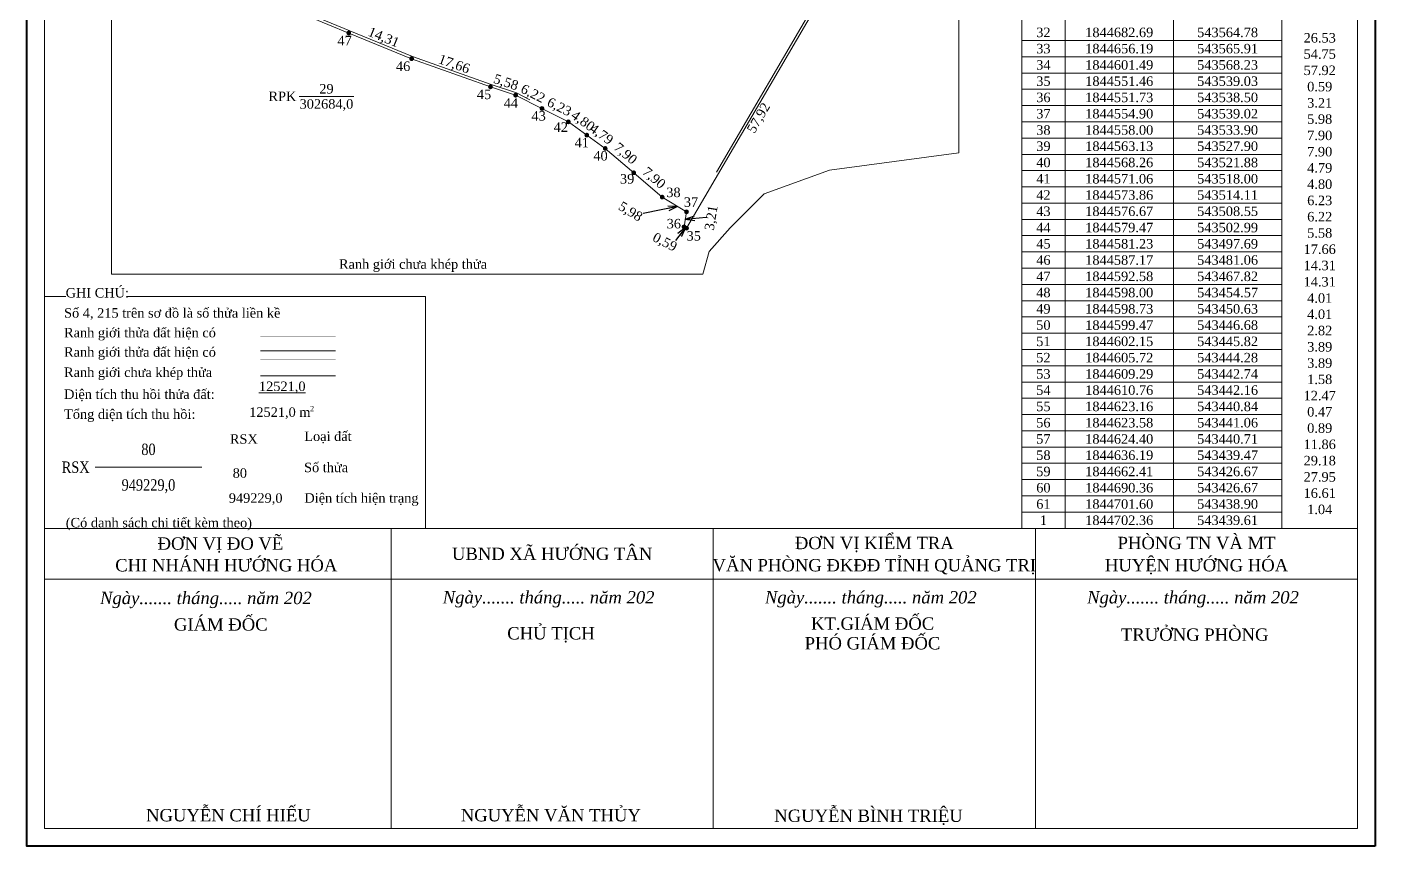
# Model space of a CAD drawing. Header units: metres. Extents: x 543400 to 543684, y 1844421 to 1844827.
# Drawn here: x 543400 to 543684.2, y 1844421.3 to 1844593.8 of the extents above; entities that cross this region are included whole.
import ezdxf
from ezdxf.enums import TextEntityAlignment as Align

# ---------------------------------------------------------------- set-up
doc = ezdxf.new("R2010")
doc.units = ezdxf.units.M
doc.header["$MEASUREMENT"] = 0
doc.linetypes.add('DGN Style 2', pattern=[139.556266, 83.73376, -55.822506])
doc.linetypes.add('DGN Style 3', pattern=[195.378773, 139.556266, -55.822506])
for name, color, linetype, lineweight in [('Level 10', 7, 'Continuous', 0), ('Level 12', 7, 'Continuous', 0), ('Level 13', 7, 'Continuous', 0), ('Level 16', 7, 'Continuous', 0), ('Level 2', 7, 'Continuous', 0), ('Level 20', 7, 'Continuous', 0), ('Level 30', 7, 'Continuous', 0), ('Level 4', 7, 'Continuous', 0), ('Level 5', 7, 'Continuous', 0), ('Level 59', 7, 'Continuous', 0), ('Level 6', 7, 'Continuous', 0), ('Level 63', 7, 'Continuous', 0), ('Level 7', 7, 'Continuous', 0)]:
    doc.layers.add(name, color=color, linetype=linetype, lineweight=lineweight)
doc.styles.get("Standard").update_dxf_attribs({"font": 'VHCOUR.TTF', "height": 0.0015})
doc.styles.add('Style-Times New Roman', font='times.ttf')
doc.styles.add('Style-Times New Roman IF', font='timesi.ttf')
doc.dimstyles.get("Standard").update_dxf_attribs({"dimtxt": 0.18, "dimasz": 0.18, "dimexe": 0.18, "dimexo": 0.0625, "dimgap": 0.09, "dimtad": 0, "dimtih": 1, "dimtoh": 1, "dimdec": 4, "dimzin": 0, "dimdsep": 46, "dimtxsty": 'Standard', "dimcen": 0.09, "dimadec": 0, "dimazin": 0, "dimtfac": 1, "dimtdec": 4, "dimtofl": 0, "dimtmove": 0, "dimatfit": 3, "dimfxl": 1, "dimtolj": 1, "dimtzin": 0, "dimarcsym": 0})

# ---------------------------------------------------------------- blocks, each defined once
blk = doc.blocks.new('N_THUA_81')
at = {"layer": 'Level 59', "color": 250, "linetype": 'Continuous', "lineweight": 0}
blk.add_line((-23.28, 0), (34.3, 0), dxfattribs=at)
at = {"layer": 'Level 59', "color": 250, "linetype": 'Continuous', "lineweight": 0, "style": 'Style-Times New Roman'}
for s, p in [('80', (5.51, 8)), ('949229,0', (5.51, -8))]:
    blk.add_text(s, height=5.122, dxfattribs=at).set_placement(p, align=Align.MIDDLE_CENTER)
blk.add_text('RSX', height=5.122, dxfattribs=at).set_placement((-26.28, 0), align=Align.MIDDLE_RIGHT)
blk = doc.blocks.new('DDCT')
at = {"layer": 'Level 7', "color": 3, "linetype": 'Continuous', "lineweight": 30}
blk.add_point((0, 0), dxfattribs=at)
blk = doc.blocks.new('SHMIA_34')
at = {"layer": 'Level 12', "color": 2, "linetype": 'Continuous', "lineweight": 0, "style": 'Style-Times New Roman'}
blk.add_text('35', height=2, dxfattribs=at).set_placement((0, 0))
blk = doc.blocks.new('SHMIA_35')
at = {"layer": 'Level 12', "color": 2, "linetype": 'Continuous', "lineweight": 0, "style": 'Style-Times New Roman'}
blk.add_text('36', height=2, dxfattribs=at).set_placement((0, 0))
blk = doc.blocks.new('SHMIA_36')
at = {"layer": 'Level 12', "color": 2, "linetype": 'Continuous', "lineweight": 0, "style": 'Style-Times New Roman'}
blk.add_text('37', height=2, dxfattribs=at).set_placement((0, 0))
blk = doc.blocks.new('SHMIA_37')
at = {"layer": 'Level 12', "color": 2, "linetype": 'Continuous', "lineweight": 0, "style": 'Style-Times New Roman'}
blk.add_text('38', height=2, dxfattribs=at).set_placement((0, 0))
blk = doc.blocks.new('SHMIA_38')
at = {"layer": 'Level 12', "color": 2, "linetype": 'Continuous', "lineweight": 0, "style": 'Style-Times New Roman'}
blk.add_text('39', height=2, dxfattribs=at).set_placement((0, 0))
blk = doc.blocks.new('SHMIA_39')
at = {"layer": 'Level 12', "color": 2, "linetype": 'Continuous', "lineweight": 0, "style": 'Style-Times New Roman'}
blk.add_text('40', height=2, dxfattribs=at).set_placement((0, 0))
blk = doc.blocks.new('SHMIA_40')
at = {"layer": 'Level 12', "color": 2, "linetype": 'Continuous', "lineweight": 0, "style": 'Style-Times New Roman'}
blk.add_text('41', height=2, dxfattribs=at).set_placement((0, 0))
blk = doc.blocks.new('SHMIA_41')
at = {"layer": 'Level 12', "color": 2, "linetype": 'Continuous', "lineweight": 0, "style": 'Style-Times New Roman'}
blk.add_text('42', height=2, dxfattribs=at).set_placement((0, 0))
blk = doc.blocks.new('SHMIA_42')
at = {"layer": 'Level 12', "color": 2, "linetype": 'Continuous', "lineweight": 0, "style": 'Style-Times New Roman'}
blk.add_text('43', height=2, dxfattribs=at).set_placement((0, 0))
blk = doc.blocks.new('SHMIA_43')
at = {"layer": 'Level 12', "color": 2, "linetype": 'Continuous', "lineweight": 0, "style": 'Style-Times New Roman'}
blk.add_text('44', height=2, dxfattribs=at).set_placement((0, 0))
blk = doc.blocks.new('SHMIA_44')
at = {"layer": 'Level 12', "color": 2, "linetype": 'Continuous', "lineweight": 0, "style": 'Style-Times New Roman'}
blk.add_text('45', height=2, dxfattribs=at).set_placement((0, 0))
blk = doc.blocks.new('SHMIA_45')
at = {"layer": 'Level 12', "color": 2, "linetype": 'Continuous', "lineweight": 0, "style": 'Style-Times New Roman'}
blk.add_text('46', height=2, dxfattribs=at).set_placement((0, 0))
blk = doc.blocks.new('SHMIA_46')
at = {"layer": 'Level 12', "color": 2, "linetype": 'Continuous', "lineweight": 0, "style": 'Style-Times New Roman'}
blk.add_text('47', height=2, dxfattribs=at).set_placement((0, 0))
blk = doc.blocks.new('N_THUA_102')
at = {"layer": 'Level 13', "color": 2, "linetype": 'Continuous'}
blk.add_line((-4.57, 0), (6.94, 0), dxfattribs=at)
at = {"layer": 'Level 13', "color": 5, "linetype": 'Continuous', "style": 'Style-Times New Roman'}
blk.add_text('29', height=2, dxfattribs=at).set_placement((1.18, 1.6), align=Align.MIDDLE_CENTER)
at = {"layer": 'Level 2', "color": 3, "linetype": 'Continuous', "style": 'Style-Times New Roman'}
blk.add_text('RPK', height=2, dxfattribs=at).set_placement((-5.17, 0), align=Align.MIDDLE_RIGHT)
at = {"layer": 'Level 4', "color": 1, "linetype": 'Continuous', "style": 'Style-Times New Roman'}
blk.add_text('302684,0', height=2, dxfattribs=at).set_placement((1.18, -1.6), align=Align.MIDDLE_CENTER)
blk = doc.blocks.new('TerminatorOpen_0.5')
at = {"color": 0, "linetype": 'ByBlock', "lineweight": -2}
for q in [(-1, 0.25), (-1, 0), (-1, -0.25)]:
    blk.add_line((0, 0), q, dxfattribs=at)
blk = doc.blocks.new('*U174')
at = {"layer": 'Level 5', "color": 5, "linetype": 'Continuous', "style": 'Style-Times New Roman'}
blk.add_text('%%u12521,0%%U', height=2, dxfattribs=at).set_placement((-4.75, -0.94))
at = {"layer": 'Level 6', "color": 5, "linetype": 'Continuous', "style": 'Style-Times New Roman'}
blk.add_text('%%u12521,0%%U', height=2, dxfattribs=at).set_placement((-4.75, -0.94))

msp = doc.modelspace()

# ---------------------------------------------------------------- hatches: boundary and pattern name
at = {"layer": 'Level 20', "linetype": 'DGN Style 2', "lineweight": 0}
h = msp.add_hatch(color=1, dxfattribs=at)
edge = h.paths.add_edge_path()
edge.add_arc((543467.82, 1844592.58), 0.5, 0, 360)
h = msp.add_hatch(color=1, dxfattribs=at)
edge = h.paths.add_edge_path()
edge.add_arc((543481.06, 1844587.17), 0.5, 0, 360)
h = msp.add_hatch(color=1, dxfattribs=at)
edge = h.paths.add_edge_path()
edge.add_arc((543497.69, 1844581.23), 0.5, 0, 360)
h = msp.add_hatch(color=1, dxfattribs=at)
edge = h.paths.add_edge_path()
edge.add_arc((543502.99, 1844579.47), 0.5, 0, 360)
h = msp.add_hatch(color=1, dxfattribs=at)
edge = h.paths.add_edge_path()
edge.add_arc((543508.55, 1844576.67), 0.5, 0, 360)
h = msp.add_hatch(color=1, dxfattribs=at)
edge = h.paths.add_edge_path()
edge.add_arc((543514.11, 1844573.86), 0.5, 0, 360)
h = msp.add_hatch(color=1, dxfattribs=at)
edge = h.paths.add_edge_path()
edge.add_arc((543518, 1844571.06), 0.5, 0, 360)
h = msp.add_hatch(color=1, dxfattribs=at)
edge = h.paths.add_edge_path()
edge.add_arc((543521.88, 1844568.26), 0.5, 0, 360)
h = msp.add_hatch(color=1, dxfattribs=at)
edge = h.paths.add_edge_path()
edge.add_arc((543527.9, 1844563.13), 0.5, 0, 360)
h = msp.add_hatch(color=1, dxfattribs=at)
edge = h.paths.add_edge_path()
edge.add_arc((543533.9, 1844558), 0.5, 0, 360)
h = msp.add_hatch(color=1, dxfattribs=at)
edge = h.paths.add_edge_path()
edge.add_arc((543539.02, 1844554.9), 0.5, 0, 360)
h = msp.add_hatch(color=1, dxfattribs=at)
edge = h.paths.add_edge_path()
edge.add_arc((543538.5, 1844551.73), 0.5, 0, 360)
h = msp.add_hatch(color=1, dxfattribs=at)
edge = h.paths.add_edge_path()
edge.add_arc((543539.03, 1844551.46), 0.5, 0, 360)

# ---------------------------------------------------------------- linework, layer by layer
at = {"layer": 'Level 10', "color": 7, "flags": 128}
msp.add_lwpolyline([(543596.42, 1844567.32), (543569.19, 1844563.69), (543555.38, 1844558.71), (543548.2, 1844551.53), (543543.78, 1844546.55), (543542.47, 1844541.75)], dxfattribs=at)
at = {"layer": 'Level 16', "color": 5, "linetype": 'DGN Style 3', "lineweight": 0}
for p, q in [((543417.82, 1844541.75), (543417.82, 1844724.22)), ((543596.42, 1844567.32), (543596.42, 1844694.43)), ((543542.47, 1844541.75), (543417.82, 1844541.75))]:
    msp.add_line(p, q, dxfattribs=at)
at = {"layer": 'Level 16', "color": 7, "linetype": 'DGN Style 2', "lineweight": 0}
msp.add_line((543449.2, 1844520.31), (543465.02, 1844520.31), dxfattribs=at)
at = {"layer": 'Level 16', "color": 7, "linetype": 'DGN Style 2', "lineweight": 0, "flags": 128}
msp.add_lwpolyline([(543475.55, 1844689.16), (543472.36, 1844689.88), (543467, 1844687.11), (543458.13, 1844684.81), (543457.1, 1844685.33), (543456.48, 1844684.97), (543456.03, 1844685.87), (543451.57, 1844688.13), (543447.05, 1844685.54), (543443.46, 1844689.25), (543439.92, 1844699.73), (543439.39, 1844701.4), (543439.25, 1844701.25), (543427.17, 1844690.14), (543427.17, 1844662.53), (543439.95, 1844636.33), (543441.2, 1844624.52), (543441.61, 1844623.56), (543441.36, 1844623.06), (543442.65, 1844610.88), (543443.2, 1844609.48), (543444.74, 1844605.91), (543446.29, 1844602.32), (543447.07, 1844599.9), (543454.71, 1844598.49), (543468.01, 1844593.05), (543481.24, 1844587.64), (543497.85, 1844581.71), (543503.18, 1844579.94), (543508.77, 1844577.12), (543514.37, 1844574.29), (543518.29, 1844571.47), (543522.19, 1844568.66), (543528.22, 1844563.51), (543534.2, 1844558.41), (543539.56, 1844555.15), (543539.16, 1844552.68), (543567.73, 1844601.61), (543565.41, 1844656.17), (543564.33, 1844681.67), (543557.58, 1844676.11), (543549.99, 1844674.14), (543546.98, 1844670.53), (543540.98, 1844669.41), (543539.11, 1844667.21), (543530.77, 1844669.92), (543527.3, 1844670.85), (543523.46, 1844670.33), (543522.95, 1844666.15), (543518.07, 1844663.21), (543512.53, 1844662.34), (543509.01, 1844661.7), (543506.16, 1844661.19), (543498.65, 1844663.33), (543491.35, 1844663.83), (543486.66, 1844669.79), (543485.56, 1844671.18), (543480.03, 1844677.98), (543475.76, 1844688.66)], dxfattribs=at)
at = {"layer": 'Level 30', "color": 5, "lineweight": 0, "flags": 128}
msp.add_lwpolyline([(543454.57, 1844598), (543467.82, 1844592.58), (543481.06, 1844587.17), (543497.69, 1844581.23), (543502.99, 1844579.47), (543508.55, 1844576.67), (543514.11, 1844573.86), (543518, 1844571.06), (543521.88, 1844568.26), (543527.9, 1844563.13), (543533.9, 1844558), (543539.02, 1844554.9), (543538.5, 1844551.73), (543539.03, 1844551.46), (543568.23, 1844601.49)], dxfattribs=at)
at = {"layer": 'Level 59', "color": 250, "linetype": 'Continuous', "lineweight": 0}
for p, q in [((543403.63, 1844537.03), (543408.13, 1844537.03)), ((543420.93, 1844537.03), (543484, 1844537.03)), ((543484, 1844488.2), (543484, 1844537.03)), ((543403.63, 1844488.2), (543403.63, 1844528.85))]:
    msp.add_line(p, q, dxfattribs=at)
at = {"layer": 'Level 59', "color": 250, "linetype": 'DGN Style 2', "lineweight": 13}
msp.add_line((543449.2, 1844525.59), (543465.02, 1844525.59), dxfattribs=at)
at = {"layer": 'Level 59', "color": 250}
for p, q in [((543403.64, 1844488.2), (543680.52, 1844488.2)), ((543403.64, 1844424.94), (543403.64, 1844488.2)), ((543476.72, 1844424.94), (543476.72, 1844488.2)), ((543544.66, 1844424.94), (543544.66, 1844488.2)), ((543544.66, 1844424.94), (543544.66, 1844488.2)), ((543612.59, 1844424.94), (543612.59, 1844488.2)), ((543612.59, 1844424.94), (543612.59, 1844488.2)), ((543680.52, 1844424.94), (543680.52, 1844488.2)), ((543403.64, 1844477.49), (543476.72, 1844477.49)), ((543476.72, 1844477.49), (543544.66, 1844477.49)), ((543544.66, 1844477.49), (543612.59, 1844477.49)), ((543612.59, 1844477.49), (543680.52, 1844477.49))]:
    msp.add_line(p, q, dxfattribs=at)
at = {"layer": 'Level 59', "color": 250, "linetype": 'Continuous', "lineweight": 40, "flags": 128}
msp.add_lwpolyline([(543684.19, 1844421.27), (543399.96, 1844421.27), (543399.96, 1844823.11), (543684.19, 1844823.11), (543684.19, 1844421.27)], close=True, dxfattribs=at)
msp.add_lwpolyline([(543684.19, 1844421.27), (543399.96, 1844421.27), (543399.96, 1844823.11), (543684.19, 1844823.11), (543684.19, 1844421.27)], close=True, dxfattribs=at)
at = {"layer": 'Level 59', "color": 250, "linetype": 'Continuous', "lineweight": 13, "flags": 128}
msp.add_lwpolyline([(543680.52, 1844424.94), (543403.63, 1844424.94), (543403.63, 1844819.44), (543680.52, 1844819.44), (543680.52, 1844424.94)], close=True, dxfattribs=at)
at = {"layer": 'Level 59', "color": 250, "linetype": 'Continuous', "lineweight": 0, "ltscale": 0.043634, "const_width": 0.109, "flags": 128}
for points in [[(543449.2, 1844528.64), (543465.02, 1844528.64)], [(543449.2, 1844523.72), (543465.02, 1844523.72)]]:
    msp.add_lwpolyline(points, dxfattribs=at)
at = {"layer": 'Level 63', "color": 1, "lineweight": 0}
for p, q in [((543680.52, 1844711.21), (543680.52, 1844488.2)), ((543609.7, 1844707.6), (543609.7, 1844488.2)), ((543618.84, 1844707.6), (543618.84, 1844488.2)), ((543664.53, 1844707.6), (543664.53, 1844488.2)), ((543641.69, 1844704.08), (543641.69, 1844488.2)), ((543609.7, 1844591), (543664.53, 1844591)), ((543609.7, 1844587.57), (543664.53, 1844587.57)), ((543609.7, 1844584.15), (543664.53, 1844584.15)), ((543609.7, 1844580.72), (543664.53, 1844580.72)), ((543609.7, 1844577.29), (543664.53, 1844577.29)), ((543609.7, 1844573.87), (543664.53, 1844573.87)), ((543609.7, 1844570.44), (543664.53, 1844570.44)), ((543609.7, 1844567.01), (543664.53, 1844567.01)), ((543609.7, 1844563.59), (543664.53, 1844563.59)), ((543609.7, 1844560.16), (543664.53, 1844560.16)), ((543609.7, 1844556.73), (543664.53, 1844556.73)), ((543609.7, 1844553.31), (543664.53, 1844553.31)), ((543609.7, 1844549.88), (543664.53, 1844549.88)), ((543609.7, 1844546.45), (543664.53, 1844546.45)), ((543609.7, 1844543.03), (543664.53, 1844543.03)), ((543609.7, 1844539.6), (543664.53, 1844539.6)), ((543609.7, 1844536.17), (543664.53, 1844536.17)), ((543609.7, 1844532.75), (543664.53, 1844532.75)), ((543609.7, 1844529.32), (543664.53, 1844529.32)), ((543609.7, 1844525.89), (543664.53, 1844525.89)), ((543609.7, 1844522.47), (543664.53, 1844522.47)), ((543609.7, 1844519.04), (543664.53, 1844519.04)), ((543609.7, 1844515.61), (543664.53, 1844515.61)), ((543609.7, 1844512.19), (543664.53, 1844512.19)), ((543609.7, 1844508.76), (543664.53, 1844508.76)), ((543609.7, 1844505.33), (543664.53, 1844505.33)), ((543609.7, 1844501.91), (543664.53, 1844501.91)), ((543609.7, 1844498.48), (543664.53, 1844498.48)), ((543609.7, 1844495.05), (543664.53, 1844495.05)), ((543609.7, 1844491.63), (543664.53, 1844491.63)), ((543609.7, 1844488.2), (543680.52, 1844488.2))]:
    msp.add_line(p, q, dxfattribs=at)

# ---------------------------------------------------------------- block references
at = {"layer": 'Level 12', "color": 2, "linetype": 'Continuous', "lineweight": 0}
for name, p in [('SHMIA_46', (543465.43, 1844589.99)), ('SHMIA_45', (543477.77, 1844584.58)), ('SHMIA_44', (543494.82, 1844578.65)), ('SHMIA_43', (543500.48, 1844576.82)), ('SHMIA_42', (543506.34, 1844574.12)), ('SHMIA_41', (543511.01, 1844571.75)), ('SHMIA_40', (543515.43, 1844568.49)), ('SHMIA_39', (543519.39, 1844565.71)), ('SHMIA_38', (543524.99, 1844560.84)), ('SHMIA_37', (543534.76, 1844558)), ('SHMIA_36', (543538.46, 1844555.95)), ('SHMIA_35', (543534.84, 1844551.41)), ('SHMIA_34', (543539.03, 1844548.84))]:
    msp.add_blockref(name, p, dxfattribs=at)
at = {"layer": 'Level 16', "color": 7, "linetype": 'Continuous', "lineweight": 0, "xscale": 2, "yscale": 2, "zscale": 2, "rotation": 52.43100863011573}
msp.add_blockref('TerminatorOpen_0.5', (543538.81, 1844551.58), dxfattribs=at)
at = {"layer": 'Level 2', "color": 3, "linetype": 'Continuous'}
msp.add_blockref('N_THUA_102', (543461.93, 1844579.23), dxfattribs=at)
at = {"layer": 'Level 59', "color": 250, "linetype": 'Continuous', "lineweight": 0, "xscale": 0.3904424165264685, "yscale": 0.4689658657368633, "zscale": 0.3904424165264685}
msp.add_blockref('N_THUA_81', (543423.43, 1844501.1), dxfattribs=at)
at = {"layer": 'Level 6', "color": 5, "linetype": 'Continuous'}
msp.add_blockref('*U174', (543453.63, 1844518.08), dxfattribs=at)
at = {"layer": 'Level 7', "color": 3, "linetype": 'Continuous', "lineweight": 30}
for p in [(543467.82, 1844592.58), (543481.06, 1844587.17), (543497.69, 1844581.23), (543502.99, 1844579.47), (543508.55, 1844576.67), (543514.11, 1844573.86), (543518, 1844571.06), (543521.88, 1844568.26), (543527.9, 1844563.13), (543533.9, 1844558), (543539.02, 1844554.9), (543538.5, 1844551.73), (543539.03, 1844551.46)]:
    msp.add_blockref('DDCT', p, dxfattribs=at)

# ---------------------------------------------------------------- texts
at = {"layer": 'Level 16', "color": 7, "linetype": 'DGN Style 2', "lineweight": 0, "style": 'Style-Times New Roman'}
msp.add_text('Ranh giới chưa khép thửa', height=2, dxfattribs=at).set_placement((543481.36, 1844542.89), align=Align.CENTER)
at = {"layer": 'Level 30', "color": 5, "linetype": 'DGN Style 2', "lineweight": 0, "style": 'Style-Times New Roman'}
for s, rotation, p in [('14,31', 337.783, (543475.2, 1844591.73)), ('17,66', 340.3406, (543490.05, 1844586.09)), ('5,58', 341.6131, (543500.97, 1844582.25)), ('6,22', 333.2662, (543506.67, 1844579.86)), ('6,23', 333.1832, (543512.23, 1844577.05)), ('4,80', 324.2733, (543517.22, 1844574.09)), ('57,92', 59.7283, (543554.18, 1844574.71)), ('4,79', 324.2163, (543521.11, 1844571.28)), ('7,90', 319.5285, (543526.19, 1844567.22)), ('7,90', 319.489, (543532.2, 1844562.09)), ('5,98', 328.7742, (543527.24, 1844555)), ('3,21', 80.8366, (543544.19, 1844553.63)), ('0,59', 332.9034, (543534.48, 1844548.57))]:
    msp.add_text(s, height=2, rotation=rotation, dxfattribs=at).set_placement(p, align=Align.MIDDLE_CENTER)
at = {"layer": 'Level 59', "color": 250, "linetype": 'Continuous', "lineweight": 0, "style": 'Style-Times New Roman'}
for s, p in [('GHI CHÚ:', (543408.13, 1844538.84)), ('Số 4, 215 trên sơ đồ là số thửa liền kề', (543407.79, 1844534.6)), ('Ranh giới thửa đất hiện có', (543407.79, 1844530.45)), ('Ranh giới thửa đất hiện có', (543407.79, 1844526.36)), ('Ranh giới chưa khép thửa', (543407.79, 1844522.1)), ('Diện tích thu hồi thửa đất:', (543407.79, 1844517.48)), ('Tổng diện tích thu hồi:', (543407.79, 1844513.28)), ('Loại đất', (543458.44, 1844508.61)), ('Số thửa', (543458.39, 1844502.04)), ('Diện tích hiện trạng', (543458.45, 1844495.61)), ('(Có danh sách chi tiết kèm theo)', (543408.15, 1844490.4))]:
    msp.add_text(s, height=2, dxfattribs=at).set_placement(p, align=Align.TOP_LEFT)
for s, height, p in [('12521,0 m', 2, (543453.28, 1844512.69)), ('2', 1.11, (543460.09, 1844513.45)), ('80', 2, (543444.85, 1844499.86)), ('949229,0', 2, (543448.18, 1844494.59))]:
    msp.add_text(s, height=height, dxfattribs=at).set_placement(p, align=Align.MIDDLE_CENTER)
msp.add_text('RSX', height=2, dxfattribs=at).set_placement((543448.63, 1844507.03), align=Align.MIDDLE_RIGHT)
at = {"layer": 'Level 59', "color": 250, "linetype": 'Continuous', "lineweight": 13, "style": 'Style-Times New Roman'}
for s, p in [('ĐƠN VỊ KIỂM TRA', (543578.62, 1844485.12)), ('PHÒNG TN VÀ MT', (543646.56, 1844485.12)), ('UBND XÃ HƯỚNG TÂN', (543510.69, 1844482.84)), ('CHI NHÁNH HƯỚNG HÓA', (543441.99, 1844480.43)), ('VĂN PHÒNG ĐKĐĐ TỈNH QUẢNG TRỊ', (543578.62, 1844480.44)), ('HUYỆN HƯỚNG HÓA', (543646.56, 1844480.44))]:
    msp.add_text(s, height=2.602, dxfattribs=at).set_placement(p, align=Align.MIDDLE_CENTER)
at = {"layer": 'Level 59', "color": 250, "linetype": 'Continuous', "lineweight": 0}
for s, style, p in [('Ngày....... tháng..... năm 202   ', 'Style-Times New Roman IF', (543462.96, 1844472.23)), ('Ngày....... tháng..... năm 202   ', 'Style-Times New Roman IF', (543535.22, 1844472.37)), ('Ngày....... tháng..... năm 202   ', 'Style-Times New Roman IF', (543603.15, 1844472.37)), ('Ngày....... tháng..... năm 202   ', 'Style-Times New Roman IF', (543671.08, 1844472.37)), ('GIÁM ĐỐC', 'Style-Times New Roman', (543450.71, 1844466.65)), ('KT.GIÁM ĐỐC', 'Style-Times New Roman', (543591.25, 1844466.84)), ('CHỦ TỊCH', 'Style-Times New Roman', (543519.67, 1844464.79)), ('TRƯỞNG PHÒNG', 'Style-Times New Roman', (543661.73, 1844464.51)), ('PHÓ GIÁM ĐỐC', 'Style-Times New Roman', (543592.54, 1844462.69)), ('NGUYỄN CHÍ HIẾU', 'Style-Times New Roman', (543459.78, 1844426.46)), ('NGUYỄN VĂN THỦY', 'Style-Times New Roman', (543529.41, 1844426.46)), ('NGUYỄN BÌNH TRIỆU', 'Style-Times New Roman', (543597.26, 1844426.34))]:
    msp.add_text(s, height=2.602, dxfattribs=dict(at, style=style)).set_placement(p, align=Align.RIGHT)
at = {"layer": 'Level 59', "color": 250, "linetype": 'Continuous', "lineweight": 13, "insert": (543440.76, 1844484.68), "char_height": 2.602, "width": 68.0914, "attachment_point": 5, "line_spacing_factor": 0.604495, "style": 'Style-Times New Roman'}
msp.add_mtext('ĐƠN VỊ ĐO VẼ', dxfattribs=at)
at = {"layer": 'Level 63', "color": 1, "style": 'Style-Times New Roman'}
for s, p in [('32', (543614.27, 1844592.71)), ('1844682.69', (543630.26, 1844592.71)), ('543564.78', (543653.11, 1844592.71)), ('26.53', (543672.53, 1844591.57)), ('33', (543614.27, 1844589.29)), ('1844656.19', (543630.26, 1844589.29)), ('543565.91', (543653.11, 1844589.29)), ('34', (543614.27, 1844585.86)), ('1844601.49', (543630.26, 1844585.86)), ('543568.23', (543653.11, 1844585.86)), ('54.75', (543672.53, 1844588.14)), ('57.92', (543672.53, 1844584.72)), ('35', (543614.27, 1844582.43)), ('1844551.46', (543630.26, 1844582.43)), ('543539.03', (543653.11, 1844582.43)), ('0.59', (543672.53, 1844581.29)), ('36', (543614.27, 1844579.01)), ('1844551.73', (543630.26, 1844579.01)), ('543538.50', (543653.11, 1844579.01)), ('3.21', (543672.53, 1844577.86)), ('37', (543614.27, 1844575.58)), ('1844554.90', (543630.26, 1844575.58)), ('543539.02', (543653.11, 1844575.58)), ('5.98', (543672.53, 1844574.44)), ('38', (543614.27, 1844572.15)), ('1844558.00', (543630.26, 1844572.15)), ('543533.90', (543653.11, 1844572.15)), ('39', (543614.27, 1844568.73)), ('1844563.13', (543630.26, 1844568.73)), ('543527.90', (543653.11, 1844568.73)), ('7.90', (543672.53, 1844571.01)), ('7.90', (543672.53, 1844567.58)), ('40', (543614.27, 1844565.3)), ('1844568.26', (543630.26, 1844565.3)), ('543521.88', (543653.11, 1844565.3)), ('4.79', (543672.53, 1844564.16)), ('41', (543614.27, 1844561.87)), ('1844571.06', (543630.26, 1844561.87)), ('543518.00', (543653.11, 1844561.87)), ('4.80', (543672.53, 1844560.73)), ('42', (543614.27, 1844558.45)), ('1844573.86', (543630.26, 1844558.45)), ('543514.11', (543653.11, 1844558.45)), ('6.23', (543672.53, 1844557.3)), ('43', (543614.27, 1844555.02)), ('1844576.67', (543630.26, 1844555.02)), ('543508.55', (543653.11, 1844555.02)), ('44', (543614.27, 1844551.59)), ('1844579.47', (543630.26, 1844551.59)), ('543502.99', (543653.11, 1844551.59)), ('6.22', (543672.53, 1844553.88)), ('5.58', (543672.53, 1844550.45)), ('45', (543614.27, 1844548.17)), ('1844581.23', (543630.26, 1844548.17)), ('543497.69', (543653.11, 1844548.17)), ('17.66', (543672.53, 1844547.02)), ('46', (543614.27, 1844544.74)), ('1844587.17', (543630.26, 1844544.74)), ('543481.06', (543653.11, 1844544.74)), ('14.31', (543672.53, 1844543.6)), ('47', (543614.27, 1844541.31)), ('1844592.58', (543630.26, 1844541.31)), ('543467.82', (543653.11, 1844541.31)), ('14.31', (543672.53, 1844540.17)), ('48', (543614.27, 1844537.89)), ('1844598.00', (543630.26, 1844537.89)), ('543454.57', (543653.11, 1844537.89)), ('49', (543614.27, 1844534.46)), ('1844598.73', (543630.26, 1844534.46)), ('543450.63', (543653.11, 1844534.46)), ('4.01', (543672.53, 1844536.74)), ('4.01', (543672.53, 1844533.32)), ('50', (543614.27, 1844531.03)), ('1844599.47', (543630.26, 1844531.03)), ('543446.68', (543653.11, 1844531.03)), ('2.82', (543672.53, 1844529.89)), ('51', (543614.27, 1844527.61)), ('1844602.15', (543630.26, 1844527.61)), ('543445.82', (543653.11, 1844527.61)), ('3.89', (543672.53, 1844526.46)), ('52', (543614.27, 1844524.18)), ('1844605.72', (543630.26, 1844524.18)), ('543444.28', (543653.11, 1844524.18)), ('3.89', (543672.53, 1844523.04)), ('53', (543614.27, 1844520.75)), ('1844609.29', (543630.26, 1844520.75)), ('543442.74', (543653.11, 1844520.75)), ('54', (543614.27, 1844517.33)), ('1844610.76', (543630.26, 1844517.33)), ('543442.16', (543653.11, 1844517.33)), ('1.58', (543672.53, 1844519.61)), ('12.47', (543672.53, 1844516.18)), ('55', (543614.27, 1844513.9)), ('1844623.16', (543630.26, 1844513.9)), ('543440.84', (543653.11, 1844513.9)), ('0.47', (543672.53, 1844512.76)), ('56', (543614.27, 1844510.47)), ('1844623.58', (543630.26, 1844510.47)), ('543441.06', (543653.11, 1844510.47)), ('0.89', (543672.53, 1844509.33)), ('57', (543614.27, 1844507.05)), ('1844624.40', (543630.26, 1844507.05)), ('543440.71', (543653.11, 1844507.05)), ('58', (543614.27, 1844503.62)), ('1844636.19', (543630.26, 1844503.62)), ('543439.47', (543653.11, 1844503.62)), ('11.86', (543672.53, 1844505.91)), ('29.18', (543672.53, 1844502.48)), ('59', (543614.27, 1844500.19)), ('1844662.41', (543630.26, 1844500.19)), ('543426.67', (543653.11, 1844500.19)), ('27.95', (543672.53, 1844499.05)), ('60', (543614.27, 1844496.77)), ('1844690.36', (543630.26, 1844496.77)), ('543426.67', (543653.11, 1844496.77)), ('16.61', (543672.53, 1844495.63)), ('61', (543614.27, 1844493.34)), ('1844701.60', (543630.26, 1844493.34)), ('543438.90', (543653.11, 1844493.34)), ('1.04', (543672.53, 1844492.2)), ('1', (543614.27, 1844489.91)), ('1844702.36', (543630.26, 1844489.91)), ('543439.61', (543653.11, 1844489.91))]:
    msp.add_text(s, height=2, dxfattribs=at).set_placement(p, align=Align.MIDDLE_CENTER)

# ---------------------------------------------------------------- leaders
at = {"layer": 'Level 16', "color": 7, "linetype": 'Continuous', "lineweight": 0}
for points in [[(543537.15, 1844556.03), (543529.9, 1844554.56)], [(543538.77, 1844553.38), (543543.2, 1844553.79)], [(543538.81, 1844551.58), (543536.69, 1844548.83)]]:
    msp.add_leader(points, dimstyle='Standard', override={"dimtxt": 2, "dimasz": 2, "dimgap": 1, "dimtad": 1, "dimtxsty": 'Style-Times New Roman', "dimldrblk": 'TerminatorOpen_0.5'}, dxfattribs=at)

doc.saveas('drawing.dxf')
